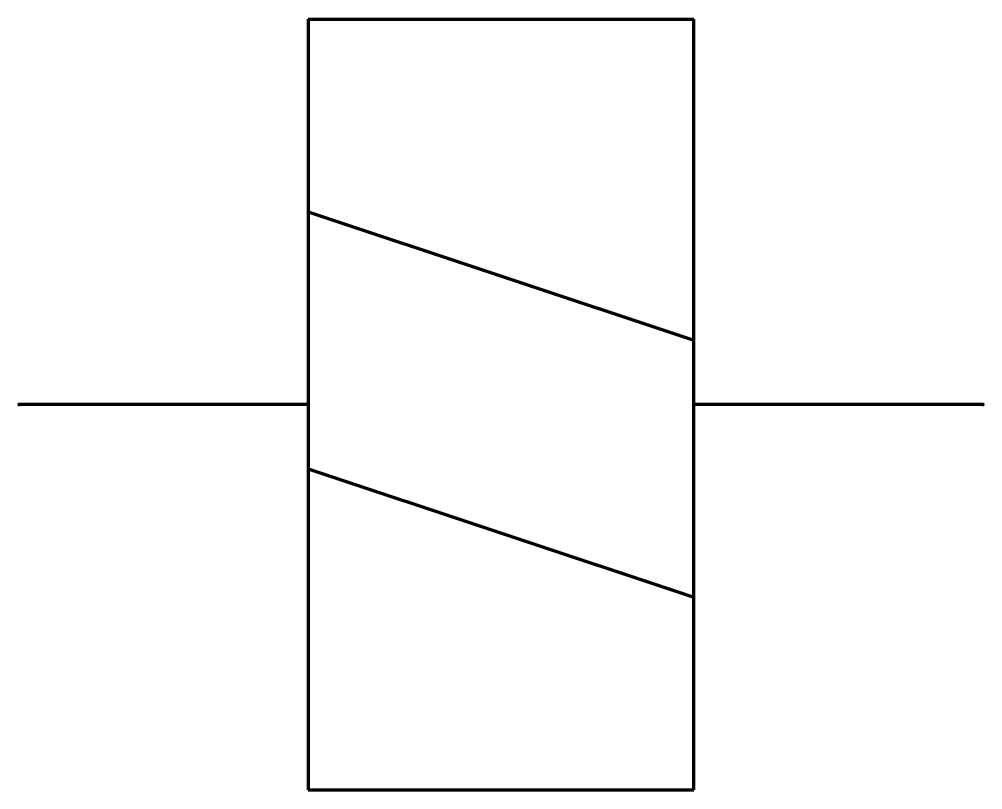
# Model space of a CAD drawing. Header units: millimetres. Extents: x 0 to 15, y -6 to 6.
import ezdxf

# ---------------------------------------------------------------- set-up
doc = ezdxf.new("R2010")
doc.units = ezdxf.units.MM
doc.layers.get('0').update_dxf_attribs({"linetype": 'CONTINUOUS', "lineweight": 0})

msp = doc.modelspace()

# ---------------------------------------------------------------- linework, layer by layer
at = {"color": 7, "linetype": 'CONTINUOUS', "lineweight": 70}
for p, q in [((4.5, 6), (10.5, 6)), ((4.5, 6), (4.5, -6)), ((10.5, -6), (10.5, 6)), ((4.5, 3), (10.5, 1)), ((4.5, 0), (0, 0)), ((15, 0), (10.5, 0)), ((4.5, -1), (10.5, -3)), ((4.5, -6), (10.5, -6))]:
    msp.add_line(p, q, dxfattribs=at)
for p in [(0, 0), (15, 0)]:
    msp.add_point(p, dxfattribs=at)

doc.saveas('drawing.dxf')
